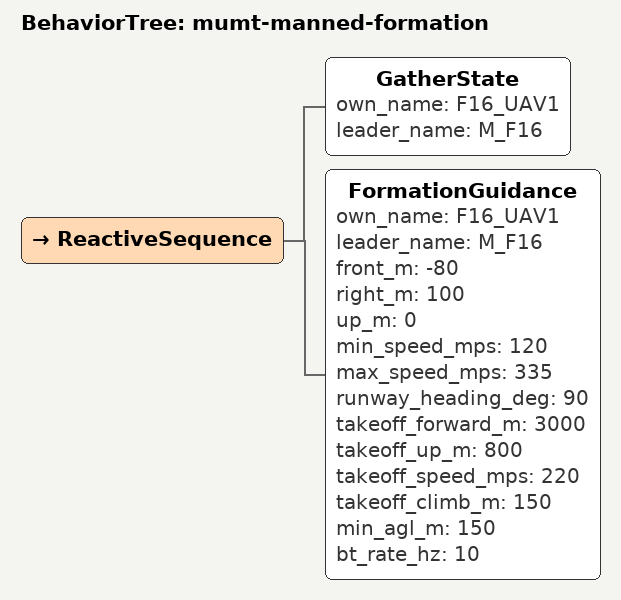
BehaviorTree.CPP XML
<?xml version="1.0" encoding="UTF-8"?>
<root BTCPP_format="4">
  <BehaviorTree ID="mumt-manned-formation">

    <ReactiveSequence>
      <GatherState own_name="F16_UAV1" leader_name="M_F16"/>
      <FormationGuidance own_name="F16_UAV1" leader_name="M_F16"
                         front_m="-80" right_m="100" up_m="0"
                         min_speed_mps="120" max_speed_mps="335"
                         runway_heading_deg="90" takeoff_forward_m="3000" takeoff_up_m="800"
                         takeoff_speed_mps="220" takeoff_climb_m="150" min_agl_m="150" bt_rate_hz="10"/>
    </ReactiveSequence>

  </BehaviorTree>
</root>
